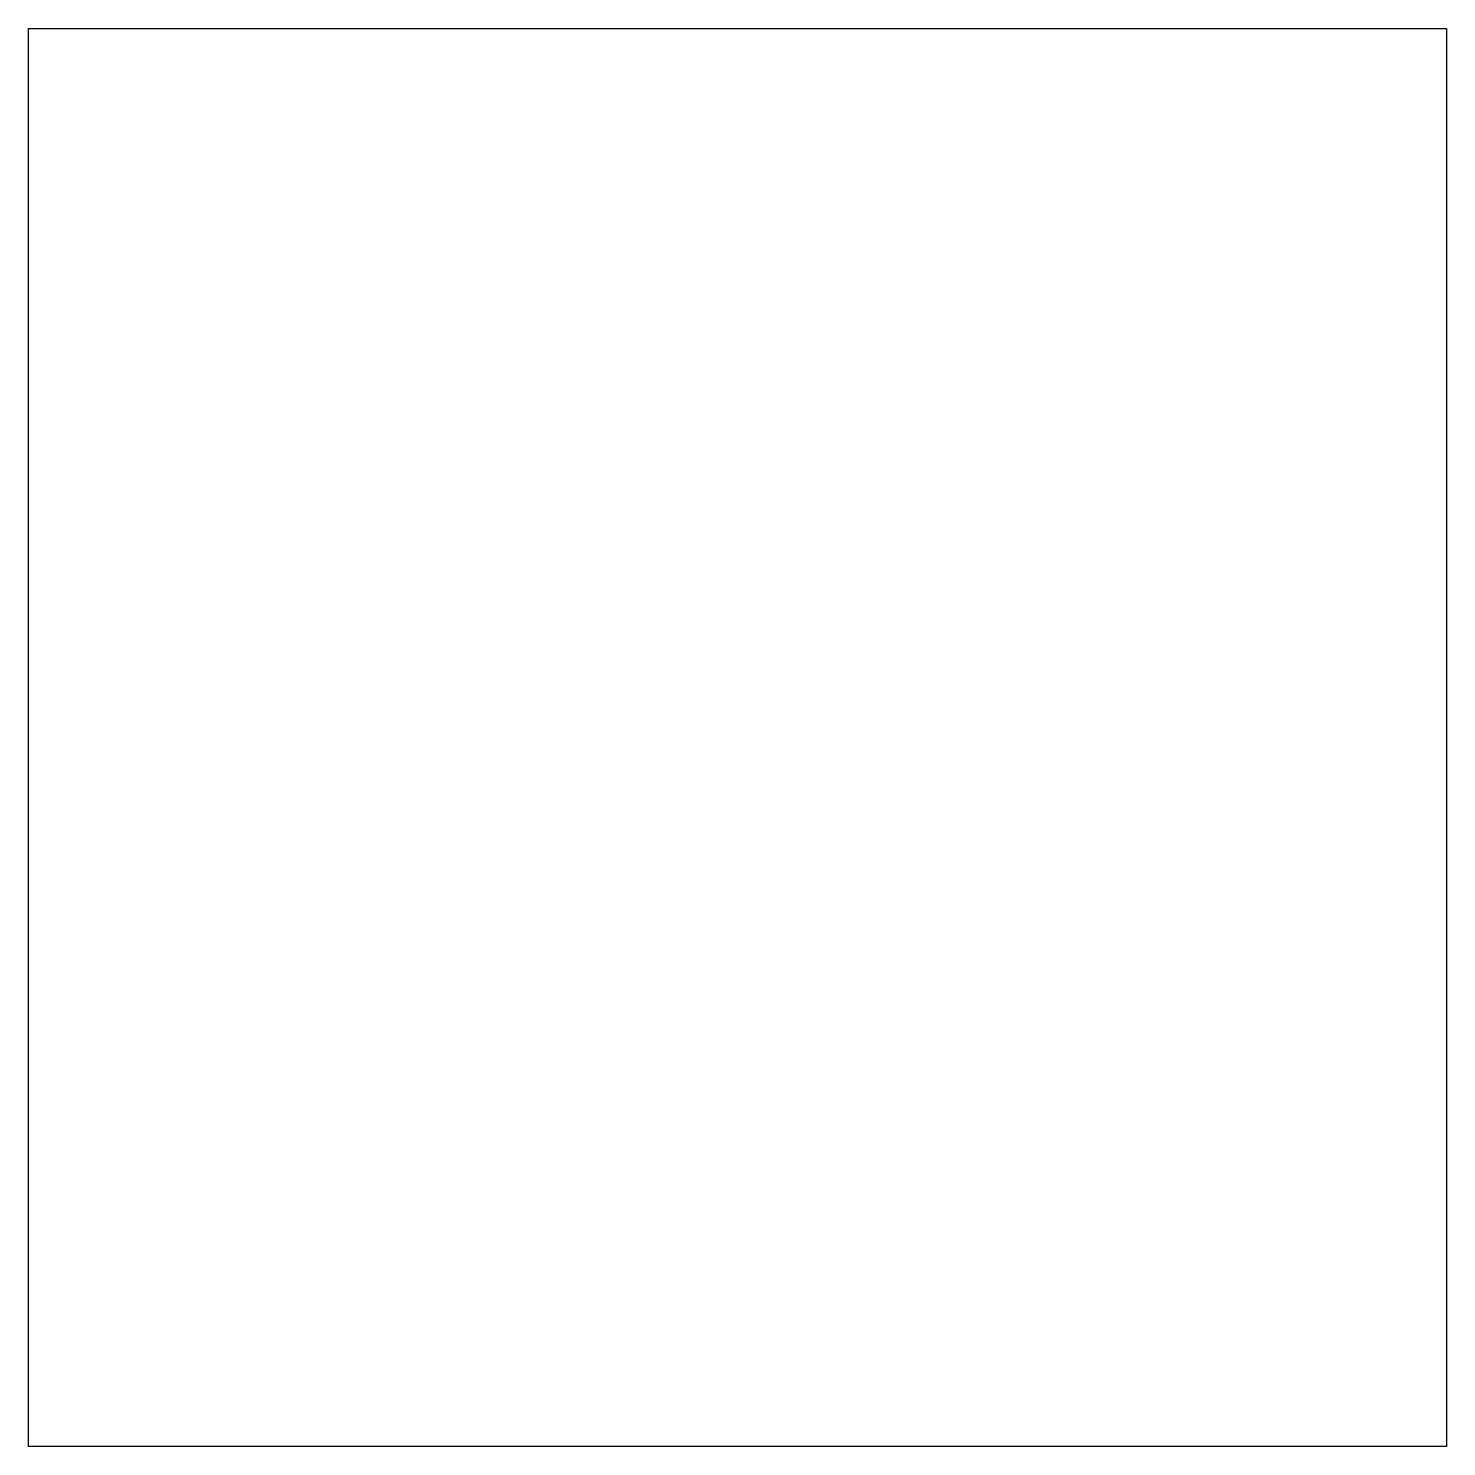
# Model space of a CAD drawing. Extents: x -150 to 0, y 0 to 150.
import ezdxf

# ---------------------------------------------------------------- set-up
doc = ezdxf.new("R2010")
doc.units = 0
doc.header["$MEASUREMENT"] = 0
doc.layers.get('0').update_dxf_attribs({"linetype": 'CONTINUOUS'})

msp = doc.modelspace()

# ---------------------------------------------------------------- linework, layer by layer
at = {"color": 0, "linetype": 'ByBlock'}
msp.add_lwpolyline([(-150, 150), (0, 150), (0, 0), (-150, 0)], close=True, dxfattribs=at)

doc.saveas('drawing.dxf')
